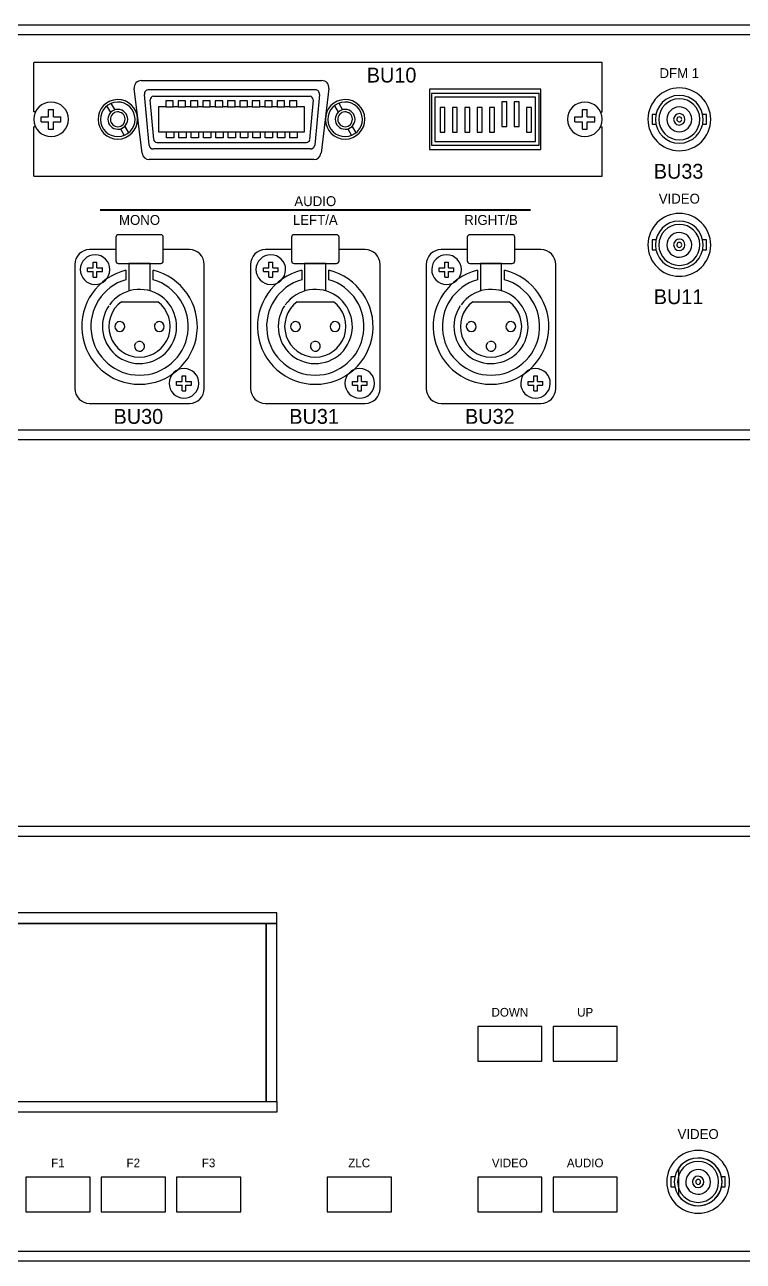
# Model space of a CAD drawing. Extents: x 10 to 492, y 18 to 268.
# Drawn here: x 213.8 to 359.2, y 18 to 268.2 of the extents above; entities that cross this region are included whole.
import ezdxf
from ezdxf.enums import TextEntityAlignment as Align

# ---------------------------------------------------------------- set-up
doc = ezdxf.new("R2010")
doc.units = 0
for name, color, linetype in [('KOMPONENT', 10, 'CONTINUOUS'), ('RAMMEN', 6, 'CONTINUOUS'), ('SERVICE', 14, 'CONTINUOUS'), ('TEKST', 7, 'CONTINUOUS')]:
    doc.layers.add(name, color=color, linetype=linetype)

# ---------------------------------------------------------------- blocks, each defined once
blk = doc.blocks.new('95A')
at = {"layer": 'RAMMEN', "color": 0}
for points in [[(83, -14.15), (217.32, -14.15), (217.32, -11.99), (83, -11.99)], [(215.16, -50.15), (217.32, -50.15), (217.32, -14.15), (215.16, -14.15)], [(83, -50.15), (217.32, -50.15), (217.32, -52.31), (83, -52.31)]]:
    blk.add_lwpolyline(points, close=True, dxfattribs=at)
at = {"layer": 'TEKST', "color": 0}
for s, height, p in [('DOWN', 1.75, (264.46, -33)), ('UP', 1.75, (279.7, -33)), ('VIDEO', 2, (302.56, -57.76)), ('F1', 1.75, (173.02, -63.48)), ('F2', 1.75, (188.26, -63.48)), ('F3', 1.75, (203.5, -63.48)), ('ZLC', 1.75, (233.98, -63.48)), ('VIDEO', 1.75, (264.46, -63.48)), ('AUDIO', 1.75, (279.7, -63.48))]:
    blk.add_text(s, height=height, dxfattribs=at).set_placement(p, align=Align.CENTER)

msp = doc.modelspace()

# ---------------------------------------------------------------- linework, layer by layer
at = {"layer": 'KOMPONENT', "color": 0}
for p, q in [((215.63, 250.52), (215.63, 260.52)), ((330.63, 260.52), (215.63, 260.52)), ((330.63, 250.52), (330.63, 260.52)), ((237.55, 242.15), (235.95, 255.24)), ((237.39, 256.87), (273.91, 256.87)), ((275.35, 255.24), (273.75, 242.15)), ((238.97, 243.78), (238, 254.04)), ((238.87, 255.02), (272.57, 255.02)), ((239.89, 244.91), (239.19, 252.97)), ((242.35, 252.77), (242.35, 251.52)), ((243.85, 252.77), (242.35, 252.77)), ((243.85, 251.52), (243.85, 252.77)), ((246.35, 252.77), (244.85, 252.77)), ((244.85, 252.77), (244.85, 251.52)), ((246.35, 251.52), (246.35, 252.77)), ((248.85, 252.77), (247.35, 252.77)), ((247.35, 252.77), (247.35, 251.52)), ((248.85, 251.52), (248.85, 252.77)), ((251.35, 252.77), (249.85, 252.77)), ((249.85, 252.77), (249.85, 251.52)), ((251.35, 251.52), (251.35, 252.77)), ((253.85, 252.77), (252.35, 252.77)), ((252.35, 252.77), (252.35, 251.52)), ((253.85, 251.52), (253.85, 252.77)), ((256.35, 252.77), (254.85, 252.77)), ((254.85, 252.77), (254.85, 251.52)), ((256.35, 251.52), (256.35, 252.77)), ((258.85, 252.77), (257.35, 252.77)), ((257.35, 252.77), (257.35, 251.52)), ((258.85, 251.52), (258.85, 252.77)), ((261.35, 252.77), (259.85, 252.77)), ((259.85, 252.77), (259.85, 251.52)), ((261.35, 251.52), (261.35, 252.77)), ((263.85, 252.77), (262.35, 252.77)), ((262.35, 252.77), (262.35, 251.52)), ((263.85, 251.52), (263.85, 252.77)), ((266.35, 252.77), (264.85, 252.77)), ((264.85, 252.77), (264.85, 251.52)), ((266.35, 251.52), (266.35, 252.77)), ((268.85, 252.77), (267.35, 252.77)), ((267.35, 252.77), (267.35, 251.52)), ((268.85, 251.52), (268.85, 252.77)), ((272.14, 252.97), (271.45, 244.91)), ((273.43, 254.04), (272.47, 243.78)), ((295.73, 255.12), (295.73, 242.92)), ((318.23, 255.12), (295.73, 255.12)), ((296.08, 254.27), (296.08, 243.77)), ((317.88, 254.27), (296.08, 254.27)), ((296.78, 253.52), (296.78, 244.52)), ((317.18, 253.52), (296.78, 253.52)), ((317.18, 244.52), (317.18, 253.52)), ((317.88, 243.77), (317.88, 254.27)), ((318.23, 242.92), (318.23, 255.12)), ((231.21, 250.42), (230.43, 251.73)), ((232.07, 250.94), (231.28, 252.25)), ((242.35, 251.52), (240.88, 251.52)), ((240.88, 251.52), (240.88, 246.52)), ((242.35, 251.52), (243.85, 251.52)), ((244.85, 251.52), (243.85, 251.52)), ((244.85, 251.52), (246.35, 251.52)), ((247.35, 251.52), (246.35, 251.52)), ((247.35, 251.52), (248.85, 251.52)), ((249.85, 251.52), (248.85, 251.52)), ((249.85, 251.52), (251.35, 251.52)), ((252.35, 251.52), (251.35, 251.52)), ((252.35, 251.52), (253.85, 251.52)), ((254.85, 251.52), (253.85, 251.52)), ((254.85, 251.52), (256.35, 251.52)), ((257.35, 251.52), (256.35, 251.52)), ((257.35, 251.52), (258.85, 251.52)), ((259.85, 251.52), (258.85, 251.52)), ((259.85, 251.52), (261.35, 251.52)), ((262.35, 251.52), (261.35, 251.52)), ((262.35, 251.52), (263.85, 251.52)), ((264.85, 251.52), (263.85, 251.52)), ((264.85, 251.52), (266.35, 251.52)), ((267.35, 251.52), (266.35, 251.52)), ((267.35, 251.52), (268.85, 251.52)), ((270.38, 251.52), (268.85, 251.52)), ((270.38, 246.52), (270.38, 251.52)), ((276.47, 251.77), (277.23, 250.44)), ((277.33, 252.27), (278.1, 250.94)), ((297.83, 251.41), (297.83, 246.41)), ((298.83, 251.41), (297.83, 251.41)), ((298.83, 246.41), (298.83, 251.41)), ((300.33, 251.41), (300.33, 246.41)), ((301.33, 251.41), (300.33, 251.41)), ((301.33, 246.41), (301.33, 251.41)), ((302.83, 251.41), (302.83, 246.41)), ((303.83, 251.41), (302.83, 251.41)), ((303.83, 246.41), (303.83, 251.41)), ((305.33, 251.41), (305.33, 246.41)), ((306.33, 251.41), (305.33, 251.41)), ((306.33, 246.41), (306.33, 251.41)), ((307.83, 251.41), (307.83, 246.41)), ((308.83, 251.41), (307.83, 251.41)), ((308.83, 246.41), (308.83, 251.41)), ((310.33, 252.58), (310.33, 247.58)), ((311.33, 252.58), (310.33, 252.58)), ((311.33, 247.58), (311.33, 252.58)), ((312.83, 252.58), (312.83, 247.58)), ((313.83, 252.58), (312.83, 252.58)), ((313.83, 247.58), (313.83, 252.58)), ((315.33, 251.41), (315.33, 246.41)), ((316.33, 251.41), (315.33, 251.41)), ((316.33, 246.41), (316.33, 251.41)), ((215.63, 237.52), (215.63, 247.52)), ((233.17, 247.09), (233.93, 245.77)), ((234.03, 247.59), (234.8, 246.27)), ((240.88, 246.52), (242.45, 246.52)), ((242.45, 246.52), (243.95, 246.52)), ((242.45, 245.27), (242.45, 246.52)), ((243.95, 245.27), (242.45, 245.27)), ((243.95, 246.52), (244.95, 246.52)), ((243.95, 246.52), (243.95, 245.27)), ((244.95, 245.27), (244.95, 246.52)), ((244.95, 246.52), (246.45, 246.52)), ((246.45, 245.27), (244.95, 245.27)), ((246.45, 246.52), (247.45, 246.52)), ((246.45, 246.52), (246.45, 245.27)), ((247.45, 245.27), (247.45, 246.52)), ((247.45, 246.52), (248.95, 246.52)), ((248.95, 245.27), (247.45, 245.27)), ((248.95, 246.52), (249.95, 246.52)), ((248.95, 246.52), (248.95, 245.27)), ((249.95, 245.27), (249.95, 246.52)), ((249.95, 246.52), (251.45, 246.52)), ((251.45, 245.27), (249.95, 245.27)), ((251.45, 246.52), (252.45, 246.52)), ((251.45, 246.52), (251.45, 245.27)), ((252.45, 245.27), (252.45, 246.52)), ((252.45, 246.52), (253.95, 246.52)), ((253.95, 245.27), (252.45, 245.27)), ((253.95, 246.52), (254.95, 246.52)), ((253.95, 246.52), (253.95, 245.27)), ((254.95, 245.27), (254.95, 246.52)), ((254.95, 246.52), (256.45, 246.52)), ((256.45, 245.27), (254.95, 245.27)), ((256.45, 246.52), (257.45, 246.52)), ((256.45, 246.52), (256.45, 245.27)), ((257.45, 245.27), (257.45, 246.52)), ((257.45, 246.52), (258.95, 246.52)), ((258.95, 245.27), (257.45, 245.27)), ((258.95, 246.52), (259.95, 246.52)), ((258.95, 246.52), (258.95, 245.27)), ((259.95, 245.27), (259.95, 246.52)), ((259.95, 246.52), (261.45, 246.52)), ((261.45, 245.27), (259.95, 245.27)), ((261.45, 246.52), (262.45, 246.52)), ((261.45, 246.52), (261.45, 245.27)), ((262.45, 245.27), (262.45, 246.52)), ((262.45, 246.52), (263.95, 246.52)), ((263.95, 245.27), (262.45, 245.27)), ((263.95, 246.52), (264.95, 246.52)), ((263.95, 246.52), (263.95, 245.27)), ((264.95, 245.27), (264.95, 246.52)), ((264.95, 246.52), (266.45, 246.52)), ((266.45, 245.27), (264.95, 245.27)), ((266.45, 246.52), (267.45, 246.52)), ((266.45, 246.52), (266.45, 245.27)), ((267.45, 245.27), (267.45, 246.52)), ((267.45, 246.52), (268.95, 246.52)), ((268.95, 245.27), (267.45, 245.27)), ((268.95, 246.52), (270.38, 246.52)), ((268.95, 246.52), (268.95, 245.27)), ((279.17, 247.09), (279.93, 245.77)), ((280.03, 247.59), (280.8, 246.27)), ((297.83, 246.41), (298.83, 246.41)), ((300.33, 246.41), (301.33, 246.41)), ((302.83, 246.41), (303.83, 246.41)), ((305.33, 246.41), (306.33, 246.41)), ((307.83, 246.41), (308.83, 246.41)), ((310.33, 247.58), (311.33, 247.58)), ((312.83, 247.58), (313.83, 247.58)), ((315.33, 246.41), (316.33, 246.41)), ((330.63, 237.52), (330.63, 247.52)), ((271.6, 243.02), (239.83, 243.02)), ((295.73, 242.92), (318.23, 242.92)), ((296.08, 243.77), (317.88, 243.77)), ((296.78, 244.52), (317.18, 244.52)), ((272.3, 240.87), (239, 240.87)), ((215.63, 237.52), (330.63, 237.52)), ((232.23, 225.16), (232.23, 220.36)), ((241.33, 225.66), (232.73, 225.66)), ((241.83, 220.36), (241.83, 225.16)), ((267.79, 225.16), (267.79, 220.36)), ((276.89, 225.66), (268.29, 225.66)), ((277.39, 220.36), (277.39, 225.16)), ((303.35, 225.16), (303.35, 220.36)), ((312.45, 225.66), (303.85, 225.66)), ((312.95, 220.36), (312.95, 225.16)), ((232.23, 222.66), (226.93, 222.66)), ((247.13, 222.66), (241.83, 222.66)), ((267.79, 222.66), (262.49, 222.66)), ((282.69, 222.66), (277.39, 222.66)), ((303.35, 222.66), (298.05, 222.66)), ((318.25, 222.66), (312.95, 222.66)), ((223.93, 219.66), (223.93, 194.56)), ((232.73, 219.86), (241.33, 219.86)), ((234.88, 219.86), (234.88, 214.29)), ((239.18, 219.86), (234.88, 219.86)), ((239.18, 214.29), (239.18, 219.86)), ((250.13, 194.56), (250.13, 219.66)), ((259.49, 219.66), (259.49, 194.56)), ((268.29, 219.86), (276.89, 219.86)), ((274.74, 219.86), (270.44, 219.86)), ((270.44, 219.86), (270.44, 214.29)), ((274.74, 214.29), (274.74, 219.86)), ((285.69, 194.56), (285.69, 219.66)), ((295.05, 219.66), (295.05, 194.56)), ((303.85, 219.86), (312.45, 219.86)), ((310.3, 219.86), (306, 219.86)), ((306, 219.86), (306, 214.29)), ((310.3, 214.29), (310.3, 219.86)), ((321.25, 194.56), (321.25, 219.66)), ((226.93, 191.56), (247.13, 191.56)), ((262.49, 191.56), (282.69, 191.56)), ((298.05, 191.56), (318.25, 191.56)), ((39.5, 106), (462.5, 106)), ((39.5, 104), (462.5, 104)), ((262.66, 86.35), (132.66, 86.35)), ((262.66, 50.35), (262.66, 86.35)), ((305.46, 65.5), (305.46, 58.5)), ((318.46, 65.5), (305.46, 65.5)), ((318.46, 58.5), (318.46, 65.5)), ((320.7, 65.5), (320.7, 58.5)), ((333.7, 65.5), (320.7, 65.5)), ((333.7, 58.5), (333.7, 65.5)), ((305.46, 58.5), (318.46, 58.5)), ((320.7, 58.5), (333.7, 58.5)), ((132.66, 50.35), (262.66, 50.35)), ((346.09, 36.8), (346.09, 31.32)), ((214.02, 35.02), (214.02, 28.02)), ((227.02, 35.02), (214.02, 35.02)), ((227.02, 28.02), (227.02, 35.02)), ((229.26, 35.02), (229.26, 28.02)), ((242.26, 35.02), (229.26, 35.02)), ((242.26, 28.02), (242.26, 35.02)), ((257.5, 35.02), (244.5, 35.02)), ((244.5, 35.02), (244.5, 28.02)), ((257.5, 28.02), (257.5, 35.02)), ((287.98, 35.02), (274.98, 35.02)), ((274.98, 35.02), (274.98, 28.02)), ((287.98, 28.02), (287.98, 35.02)), ((305.46, 35.02), (305.46, 28.02)), ((318.46, 35.02), (305.46, 35.02)), ((318.46, 28.02), (318.46, 35.02)), ((320.7, 35.02), (320.7, 28.02)), ((333.7, 35.02), (320.7, 35.02)), ((333.7, 28.02), (333.7, 35.02)), ((214.02, 28.02), (227.02, 28.02)), ((229.26, 28.02), (242.26, 28.02)), ((244.5, 28.02), (257.5, 28.02)), ((274.98, 28.02), (287.98, 28.02)), ((305.46, 28.02), (318.46, 28.02)), ((320.7, 28.02), (333.7, 28.02)), ((462.5, 18), (39.5, 18))]:
    msp.add_line(p, q, dxfattribs=at)
for points in [[(39.5, 268.16), (462.5, 268.16)], [(39.5, 266.16), (462.5, 266.16)], [(239.82, 253.68), (271.52, 253.68)], [(215.97, 250.52), (215.63, 250.52)], [(218.63, 251.02), (219.63, 251.02)], [(218.63, 249.52), (218.63, 251.02)], [(219.63, 249.52), (219.63, 251.02)], [(326.63, 251.02), (327.63, 251.02)], [(326.63, 249.52), (326.63, 251.02)], [(327.63, 249.52), (327.63, 251.02)], [(330.3, 250.52), (330.63, 250.52)], [(217.13, 248.52), (217.13, 249.52)], [(217.13, 249.52), (218.63, 249.52)], [(217.13, 248.52), (218.63, 248.52)], [(218.63, 247.02), (218.63, 248.52)], [(219.63, 249.52), (221.13, 249.52)], [(219.63, 247.02), (219.63, 248.52)], [(219.63, 248.52), (221.13, 248.52)], [(221.13, 248.52), (221.13, 249.52)], [(325.13, 248.52), (325.13, 249.52)], [(325.13, 249.52), (326.63, 249.52)], [(325.13, 248.52), (326.63, 248.52)], [(326.63, 247.02), (326.63, 248.52)], [(327.63, 249.52), (329.13, 249.52)], [(327.63, 247.02), (327.63, 248.52)], [(327.63, 248.52), (329.13, 248.52)], [(329.13, 248.52), (329.13, 249.52)], [(215.97, 247.52), (215.63, 247.52)], [(218.63, 247.02), (219.63, 247.02)], [(326.63, 247.02), (327.63, 247.02)], [(330.3, 247.52), (330.63, 247.52)], [(240.51, 244.36), (270.83, 244.36)], [(226.53, 218.98), (227.66, 218.98)], [(226.53, 218.23), (226.53, 218.98)], [(226.53, 218.23), (227.66, 218.23)], [(227.66, 218.98), (227.66, 220.11)], [(227.66, 220.11), (228.41, 220.11)], [(227.66, 217.11), (227.66, 218.23)], [(228.41, 218.98), (228.41, 220.11)], [(228.41, 218.98), (229.53, 218.98)], [(228.41, 218.23), (229.53, 218.23)], [(228.41, 217.11), (228.41, 218.23)], [(229.53, 218.23), (229.53, 218.98)], [(234.28, 218.48), (234.28, 216.56)], [(239.78, 216.56), (239.78, 218.48)], [(262.09, 218.23), (262.09, 218.98)], [(262.09, 218.98), (263.22, 218.98)], [(262.09, 218.23), (263.22, 218.23)], [(263.22, 220.11), (263.97, 220.11)], [(263.22, 218.98), (263.22, 220.11)], [(263.22, 217.11), (263.22, 218.23)], [(263.97, 218.98), (263.97, 220.11)], [(263.97, 218.98), (265.09, 218.98)], [(263.97, 217.11), (263.97, 218.23)], [(263.97, 218.23), (265.09, 218.23)], [(265.09, 218.23), (265.09, 218.98)], [(269.84, 218.48), (269.84, 216.56)], [(275.34, 216.56), (275.34, 218.48)], [(297.65, 218.23), (297.65, 218.98)], [(297.65, 218.98), (298.78, 218.98)], [(297.65, 218.23), (298.78, 218.23)], [(298.78, 220.11), (299.53, 220.11)], [(298.78, 218.98), (298.78, 220.11)], [(298.78, 217.11), (298.78, 218.23)], [(299.53, 218.98), (299.53, 220.11)], [(299.53, 218.98), (300.65, 218.98)], [(299.53, 217.11), (299.53, 218.23)], [(299.53, 218.23), (300.65, 218.23)], [(300.65, 218.23), (300.65, 218.98)], [(305.4, 218.48), (305.4, 216.56)], [(310.9, 216.56), (310.9, 218.48)], [(227.66, 217.11), (228.41, 217.11)], [(263.22, 217.11), (263.97, 217.11)], [(298.78, 217.11), (299.53, 217.11)], [(233.36, 212.11), (240.7, 212.11)], [(268.92, 212.11), (276.26, 212.11)], [(304.48, 212.11), (311.82, 212.11)], [(244.53, 195.98), (245.66, 195.98)], [(244.53, 195.23), (244.53, 195.98)], [(244.53, 195.23), (245.66, 195.23)], [(245.66, 195.98), (245.66, 197.11)], [(245.66, 197.11), (246.41, 197.11)], [(245.66, 194.11), (245.66, 195.23)], [(246.41, 195.98), (246.41, 197.11)], [(246.41, 195.98), (247.53, 195.98)], [(246.41, 195.23), (247.53, 195.23)], [(246.41, 194.11), (246.41, 195.23)], [(247.53, 195.23), (247.53, 195.98)], [(280.09, 195.23), (280.09, 195.98)], [(280.09, 195.98), (281.22, 195.98)], [(280.09, 195.23), (281.22, 195.23)], [(281.22, 197.11), (281.97, 197.11)], [(281.22, 195.98), (281.22, 197.11)], [(281.22, 194.11), (281.22, 195.23)], [(281.97, 195.98), (281.97, 197.11)], [(281.97, 195.98), (283.09, 195.98)], [(281.97, 194.11), (281.97, 195.23)], [(281.97, 195.23), (283.09, 195.23)], [(283.09, 195.23), (283.09, 195.98)], [(315.65, 195.23), (315.65, 195.98)], [(315.65, 195.98), (316.78, 195.98)], [(315.65, 195.23), (316.78, 195.23)], [(316.78, 197.11), (317.53, 197.11)], [(316.78, 195.98), (316.78, 197.11)], [(316.78, 194.11), (316.78, 195.23)], [(317.53, 195.98), (317.53, 197.11)], [(317.53, 195.98), (318.65, 195.98)], [(317.53, 194.11), (317.53, 195.23)], [(317.53, 195.23), (318.65, 195.23)], [(318.65, 195.23), (318.65, 195.98)], [(245.66, 194.11), (246.41, 194.11)], [(281.22, 194.11), (281.97, 194.11)], [(316.78, 194.11), (317.53, 194.11)], [(462.5, 186.16), (39.5, 186.16)], [(462.5, 184.16), (39.5, 184.16)], [(462.5, 20), (39.5, 20)]]:
    msp.add_lwpolyline(points, dxfattribs=at)
at = {"layer": 'KOMPONENT', "color": 0, "linetype": 'CONTINUOUS'}
for points in [[(341.53, 250.02), (340.75, 250.02), (340.75, 248.02)], [(340.75, 248.02), (341.53, 248.02)], [(350.97, 248.02), (351.75, 248.02), (351.75, 250.02), (350.97, 250.02)], [(341.53, 224.62), (340.75, 224.62), (340.75, 222.62)], [(350.97, 222.62), (351.75, 222.62), (351.75, 224.62), (350.97, 224.62)], [(340.75, 222.62), (341.53, 222.62)], [(345.34, 35.06), (344.56, 35.06), (344.56, 33.06)], [(354.78, 33.06), (355.56, 33.06), (355.56, 35.06), (354.78, 35.06)], [(344.56, 33.06), (345.34, 33.06)]]:
    msp.add_lwpolyline(points, dxfattribs=at)
at = {"layer": 'KOMPONENT', "color": 0}
for centre, radius, start, end in [((237.39, 255.42), 1.45, 90, 186.9968), ((273.91, 255.42), 1.45, 353.0032, 90), ((346.25, 249.02), 6.35, 360, 359.535), ((232.63, 249.02), 4, 1.4321, 0.0821), ((238.87, 254.14), 0.873, 90, 186.9968), ((239.82, 253.05), 0.629, 90, 186.9968), ((271.52, 253.05), 0.629, 353.0032, 90), ((272.57, 254.14), 0.873, 353.0032, 90), ((278.63, 249.02), 4, 1.4321, 0.0821), ((219.13, 249.02), 3.5, 180.4609, 180), ((232.63, 249.02), 3.5, 1.6366, 0.106), ((232.63, 249.02), 2, 0, 359.0404), ((232.63, 249.02), 1.5, 3.8141, 0.1493), ((278.63, 249.02), 3.5, 1.6366, 0.106), ((278.63, 249.02), 2, 0, 359.0404), ((278.63, 249.02), 1.5, 3.8141, 0.1493), ((327.13, 249.02), 3.5, 360, 359.5391), ((239.83, 243.89), 0.873, 186.9968, 270), ((240.51, 244.98), 0.629, 186.9968, 270), ((270.83, 244.98), 0.629, 270, 353.0032), ((271.6, 243.89), 0.873, 270, 353.0032), ((239, 242.33), 1.45, 186.9968, 270), ((272.3, 242.33), 1.45, 270, 353.0032), ((346.25, 223.62), 6.35, 360, 359.535), ((232.73, 225.16), 0.5, 90, 180), ((241.33, 225.16), 0.5, 0, 90), ((268.29, 225.16), 0.5, 90, 180), ((276.89, 225.16), 0.5, 0, 90), ((303.85, 225.16), 0.5, 90, 180), ((312.45, 225.16), 0.5, 0, 90), ((226.93, 219.66), 3, 90, 180), ((247.13, 219.66), 3, 0, 90), ((262.49, 219.66), 3, 90, 180), ((282.69, 219.66), 3, 0, 90), ((298.05, 219.66), 3, 90, 180), ((318.25, 219.66), 3, 0, 90), ((228.03, 218.61), 3, 0, 358.8769), ((232.73, 220.36), 0.5, 180, 270), ((241.33, 220.36), 0.5, 270, 0), ((263.59, 218.61), 3, 0, 358.8769), ((268.29, 220.36), 0.5, 180, 270), ((276.89, 220.36), 0.5, 270, 0), ((299.15, 218.61), 3, 0, 358.8769), ((303.85, 220.36), 0.5, 180, 270), ((312.45, 220.36), 0.5, 270, 0), ((237.03, 207.11), 11.7, 103.5941, 76.4059), ((272.59, 207.11), 11.7, 103.5941, 76.4059), ((308.15, 207.11), 11.7, 103.5941, 76.4059), ((237.03, 207.11), 9.85, 106.2117, 73.7883), ((272.59, 207.11), 9.85, 106.2117, 73.7883), ((308.15, 207.11), 9.85, 106.2117, 73.7883), ((237.03, 207.11), 7.5, 146.0239, 144.0003), ((272.59, 207.11), 7.5, 146.0239, 144.0003), ((308.15, 207.11), 7.5, 146.0239, 144.0003), ((237.03, 207.11), 6.2, 126.2493, 53.7507), ((272.59, 207.11), 6.2, 126.2493, 53.7507), ((308.15, 207.11), 6.2, 126.2493, 53.7507), ((233.03, 207.11), 1, 137.6812, 129.8453), ((241.03, 207.11), 1, 138.0141, 130.1747), ((268.59, 207.11), 1, 137.6812, 129.8453), ((276.59, 207.11), 1, 138.0141, 130.1747), ((304.15, 207.11), 1, 137.6812, 129.8453), ((312.15, 207.11), 1, 138.0141, 130.1747), ((237.03, 203.11), 1, 128.6203, 122.6324), ((272.59, 203.11), 1, 128.6203, 122.6324), ((308.15, 203.11), 1, 128.6203, 122.6324), ((246.03, 195.61), 3, 0, 358.8769), ((281.59, 195.61), 3, 0, 358.8769), ((317.15, 195.61), 3, 0, 358.8769), ((226.93, 194.56), 3, 180, 270), ((247.13, 194.56), 3, 270, 0), ((262.49, 194.56), 3, 180, 270), ((282.69, 194.56), 3, 270, 0), ((298.05, 194.56), 3, 180, 270), ((318.25, 194.56), 3, 270, 0), ((350.06, 34.06), 6.35, 0, 359.9318), ((350.06, 34.06), 4.83, 214.6557, 145.3443)]:
    msp.add_arc(centre, radius, start, end, dxfattribs=at)
at = {"layer": 'KOMPONENT', "color": 0, "linetype": 'CONTINUOUS'}
for centre, radius, start, end in [((346.25, 249.02), 4.83, 0.6869, 0.0324), ((346.25, 249.02), 4.15, 0.7991, 0.0369), ((346.25, 249.02), 2.5, 1.3379, 0.0632), ((346.25, 249.02), 1.15, 0.1394, 357.3277), ((346.25, 249.02), 0.5, 0.3515, 353.2876), ((346.25, 223.62), 4.83, 0.6869, 0.0324), ((346.25, 223.62), 4.15, 0.7991, 0.0369), ((346.25, 223.62), 2.5, 1.3379, 0.0632), ((346.25, 223.62), 1.15, 0.1394, 357.3277), ((346.25, 223.62), 0.5, 0.3515, 353.2876), ((350.06, 34.06), 4.83, 359.8692, 359.8676), ((350.06, 34.06), 4.15, 0.8323, 359.8469), ((350.06, 34.06), 2.5, 359.7451, 358.0855), ((350.06, 34.06), 1.15, 359.4385, 359.4075), ((350.06, 34.06), 0.5, 358.6785, 358.4931)]:
    msp.add_arc(centre, radius, start, end, dxfattribs=at)
at = {"layer": 'TEKST', "color": 0, "const_width": 0.4}
msp.add_lwpolyline([(229.03, 230.66), (316.15, 230.66)], dxfattribs=at)

# ---------------------------------------------------------------- block references
at = {"layer": 'KOMPONENT', "color": 0}
msp.add_blockref('95A', (47.5, 100.5), dxfattribs=at)

# ---------------------------------------------------------------- texts
at = {"layer": 'SERVICE', "color": 0}
for s, p in [('BU10', (288.03, 257.97)), ('BU33', (346.1, 238.51)), ('BU11', (346.1, 213.11)), ('BU30', (236.79, 188.92)), ('BU31', (272.35, 188.92)), ('BU32', (307.91, 188.92))]:
    msp.add_text(s, height=3, dxfattribs=at).set_placement(p, align=Align.MIDDLE)
at = {"layer": 'TEKST', "color": 0}
for s, p in [('DFM 1', (346.25, 257.37)), ('AUDIO', (272.59, 231.46)), ('VIDEO', (346.25, 231.97)), ('MONO', (237.03, 227.66)), ('LEFT/A', (272.59, 227.66)), ('RIGHT/B', (308.15, 227.66))]:
    msp.add_text(s, height=2, dxfattribs=at).set_placement(p, align=Align.CENTER)

doc.saveas('drawing.dxf')
